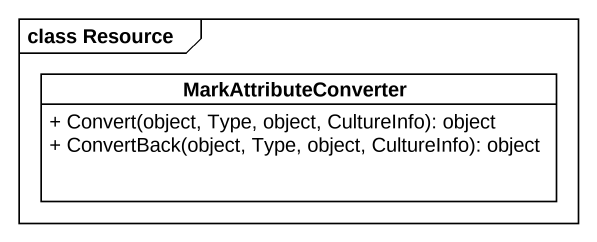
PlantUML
@startuml
mainframe class Resource
hide circle
hide empty members
skinparam classAttributeIconSize 0
class MarkAttributeConverter {
  + Convert(object, Type, object, CultureInfo): object
  + ConvertBack(object, Type, object, CultureInfo): object
}
@enduml
